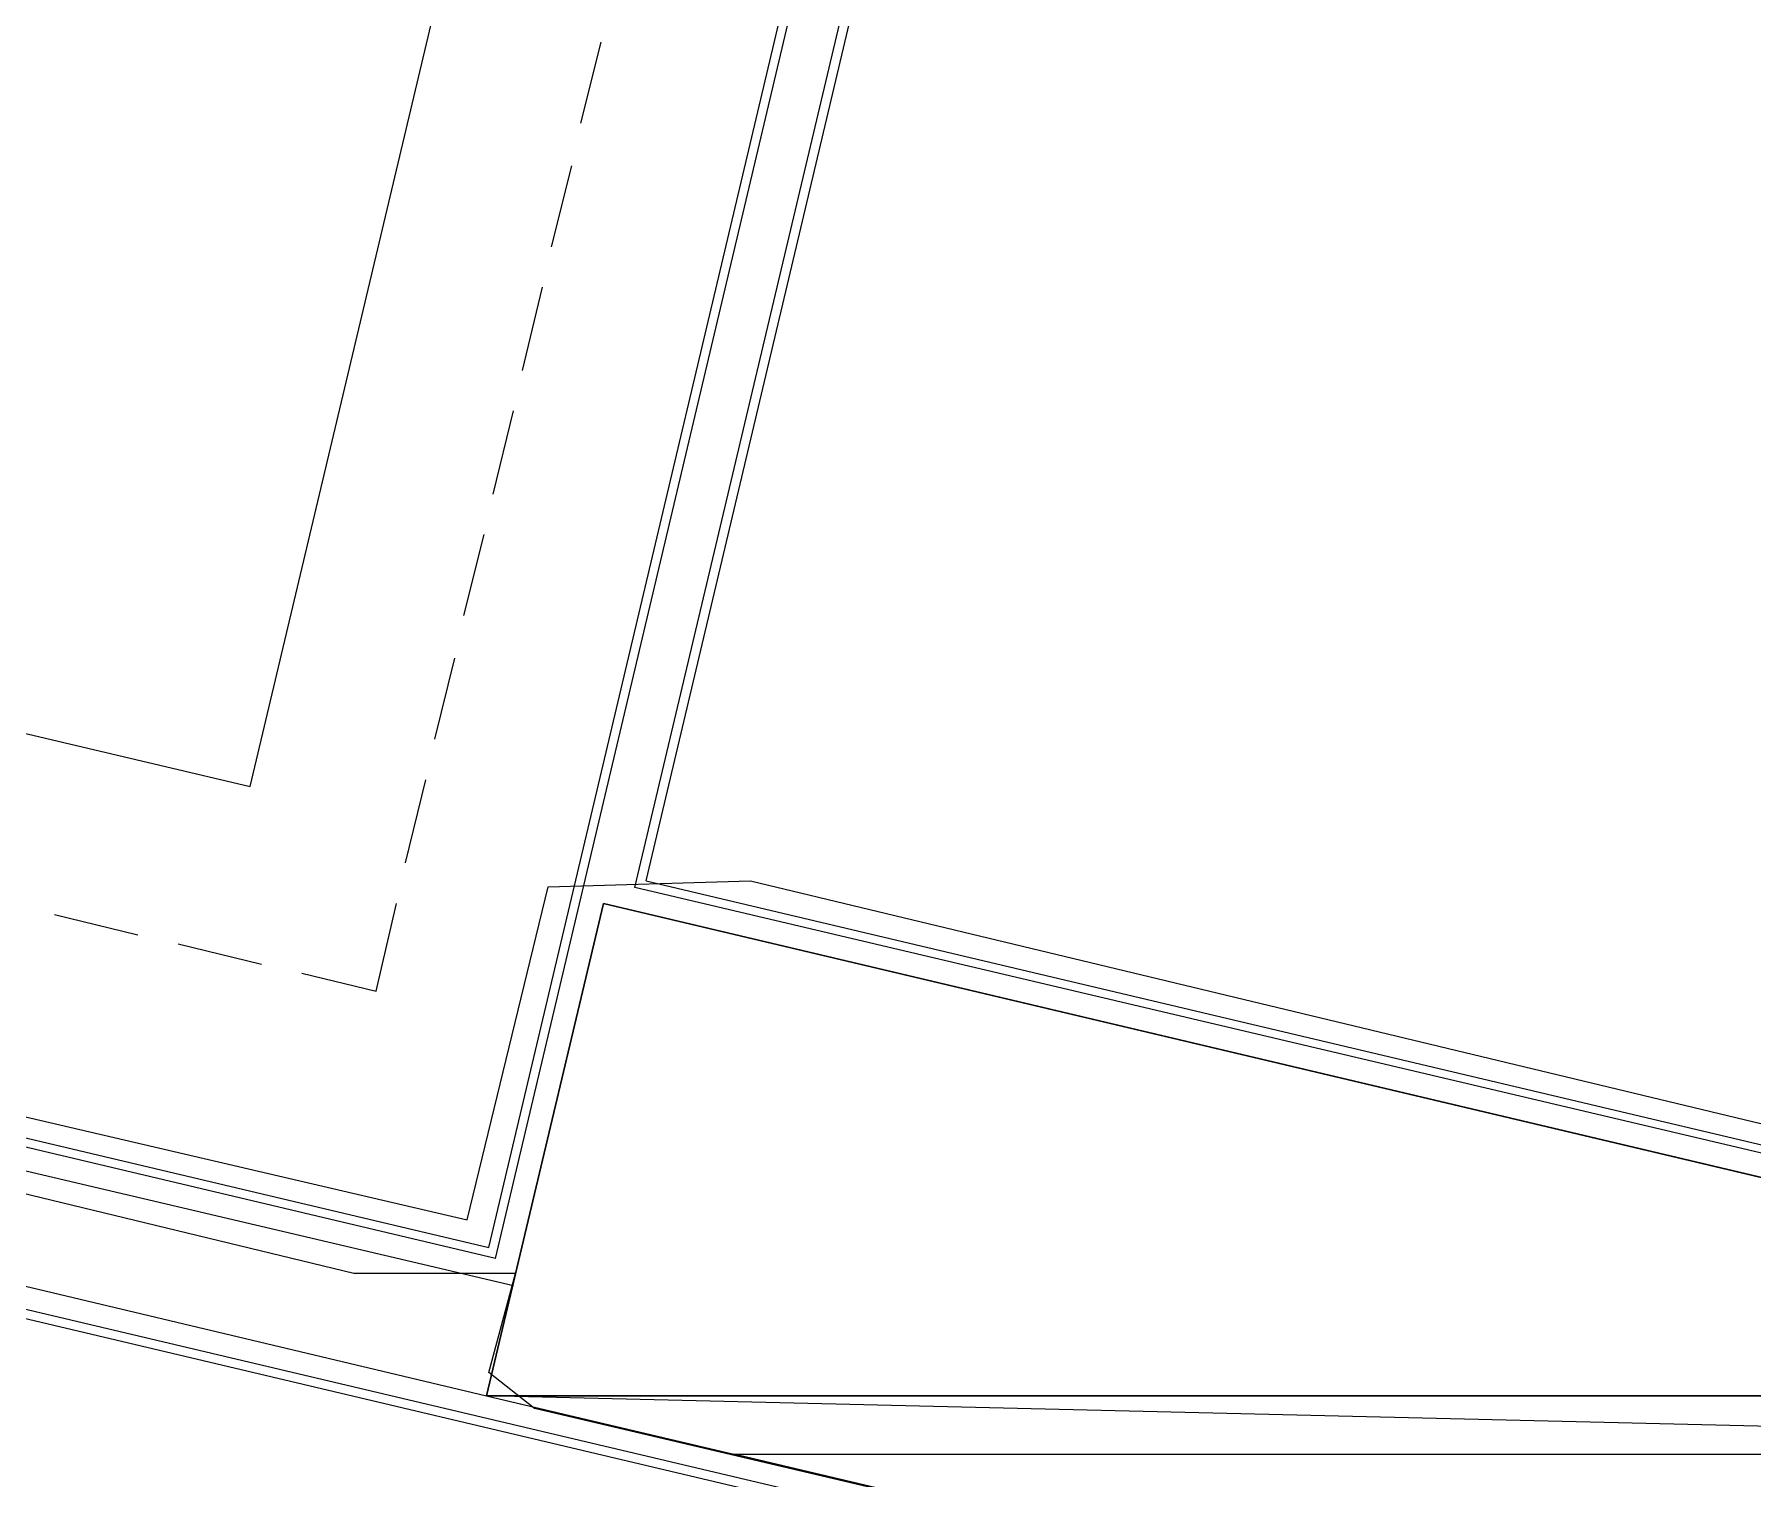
# Model space of a CAD drawing. Header units: feet. Extents: x -84 to 198, y -22 to 181.
# Drawn here: x 102.67 to 112.85, y 40.74 to 49.3 of the extents above; entities that cross this region are included whole.
import ezdxf

# ---------------------------------------------------------------- set-up
doc = ezdxf.new("R2010")
doc.units = ezdxf.units.FT
for name, color, linetype in [('A-AREA-UNIDAD', 30, 'CONTINUOUS'), ('A-LINEA', 7, 'CONTINUOUS'), ('A-MURO-CONCRETO', 8, 'CONTINUOUS')]:
    doc.layers.add(name, color=color, linetype=linetype)

msp = doc.modelspace()

# ---------------------------------------------------------------- linework, layer by layer
at = {"layer": 'A-AREA-UNIDAD'}
for points in [[(76.608, 66.24), (86.592, 64), (86.64, 62.8089), (85.92, 59.6444), (99.008, 56.7644), (98.96, 55.4133), (98.08, 51.5733), (97.792, 51.4844), (97.728, 51.1289), (99.648, 50.6133), (99.648, 49.6), (98.368, 43.8756), (105.232, 42.2756), (105.712, 44.2489), (106.912, 44.2844), (118.752, 41.44)], [(119.008, 38.0089), (105.632, 41.1556), (105.36, 41.3689), (105.52, 41.9556), (104.56, 41.9556), (97.952, 43.5556), (97.952, 44.0356), (97.792, 43.2356), (97.568, 43.0756), (90.272, 44.8), (90, 45.0133), (90.16, 45.8844), (81.44, 48), (80.88, 48), (79.84, 43.8044), (78.8, 43.8044), (75.552, 44.5689), (75.44, 44.9244), (74.528, 41.2089), (73.312, 41.2444), (67.872, 42.56)]]:
    msp.add_lwpolyline(points, dxfattribs=at)
at = {"layer": 'A-LINEA'}
for p, q in [((103.9467, 44.8444), (106.2667, 54.6311)), ((106.2267, 44.2444), (108.64, 54.4311)), ((106.2933, 44.2844), (108.7067, 54.4711)), ((105.4, 42.0444), (108.28, 54.2044)), ((105.36, 42.1111), (108.2133, 54.1644)), ((105.9067, 48.7778), (106.0267, 49.2578)), ((105.7333, 48.0444), (105.8533, 48.5244)), ((105.56, 47.3111), (105.68, 47.8044)), ((105.3867, 46.5778), (105.5067, 47.0711)), ((108.28, 40.4044), (80.8133, 46.8978)), ((108.2667, 40.3511), (80.8533, 46.8311)), ((105.2133, 45.8578), (105.3333, 46.3378)), ((98.68, 46.0844), (103.9467, 44.8444)), ((105.04, 45.1244), (105.16, 45.6044)), ((104.8667, 44.3911), (104.9867, 44.8844)), ((119.0667, 41.2178), (106.2267, 44.2444)), ((106.2933, 44.2844), (119.08, 41.2578)), ((104.6933, 43.6311), (104.8133, 44.1511)), ((102.7867, 44.0844), (103.28, 43.9644)), ((103.52, 43.9111), (104.0133, 43.7911)), ((98.1467, 43.8178), (105.36, 42.1111)), ((105.4, 42.0444), (98.0933, 43.7778)), ((104.2533, 43.7378), (104.6933, 43.6311)), ((97.92, 43.6711), (105.5067, 41.8844)), ((97.7733, 43.0311), (105.3467, 41.2311))]:
    msp.add_line(p, q, dxfattribs=at)
msp.add_lwpolyline([(106.04, 44.1511), (105.3467, 41.2311), (119.16, 37.9644), (119.84, 40.8844), (106.04, 44.1511)], dxfattribs=at)
at = {"layer": 'A-MURO-CONCRETO'}
for points in [[(106.04, 44.1511), (118.3733, 41.2311), (105.3467, 41.2311), (106.04, 44.1511), (106.04, 44.1511)], [(105.3467, 41.2311), (106.8133, 40.8844), (119.84, 40.8844), (105.3467, 41.2311)], [(105.3467, 41.2311), (118.3733, 41.2311), (119.84, 40.8844), (105.3467, 41.2311), (105.3467, 41.2311)], [(106.8133, 40.8844), (119.84, 40.8844), (119.16, 37.9644), (106.8133, 40.8844), (106.8133, 40.8844)]]:
    msp.add_lwpolyline(points, dxfattribs=at)

doc.saveas('drawing.dxf')
